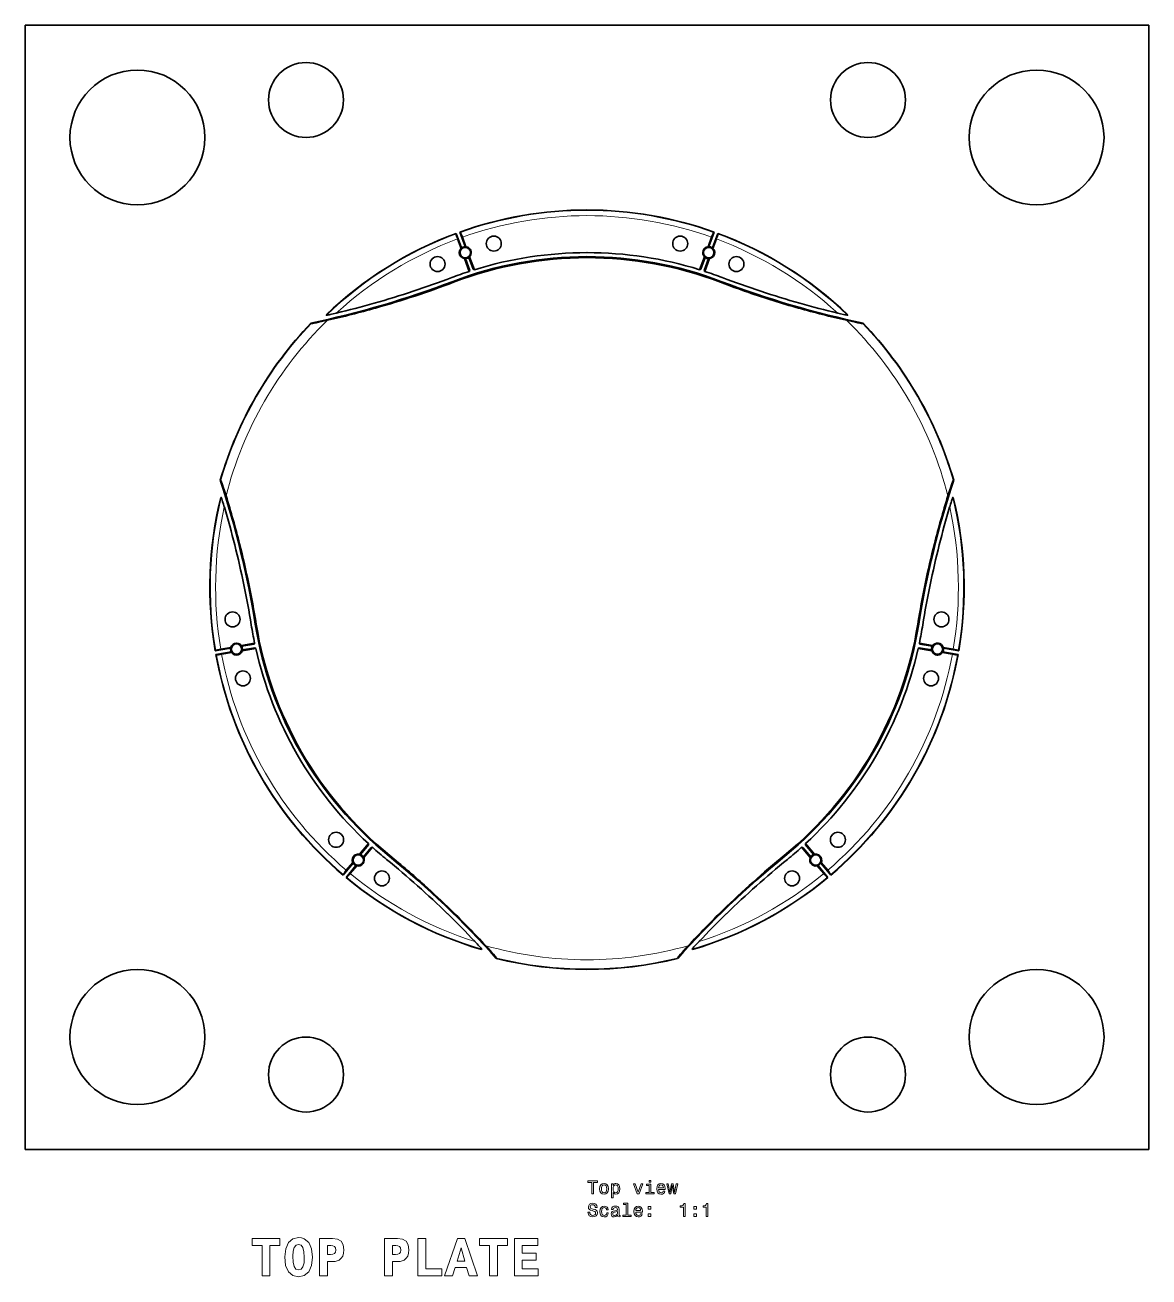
# Model space of a CAD drawing. Extents: x 138 to 926, y 210 to 761.
# Drawn here: x 626.3 to 926.3, y 210.2 to 544.2 of the extents above; entities that cross this region are included whole.
import ezdxf

# ---------------------------------------------------------------- set-up
doc = ezdxf.new("R2010")
doc.units = 0

msp = doc.modelspace()

# ---------------------------------------------------------------- linework, layer by layer
at = {"color": 7, "lineweight": 35}
for p, q in [((626.3, 544.23), (626.3, 244.23)), ((926.3, 544.23), (626.3, 544.23)), ((926.3, 244.23), (926.3, 544.23)), ((926.3, 244.23), (626.3, 244.23))]:
    msp.add_line(p, q, dxfattribs=at)
at = {"color": 7, "lineweight": 35, "ltscale": 0.004681}
for p, q in [((741.32, 488.48), (741.4, 488.65)), ((811.28, 488.48), (811.2, 488.65)), ((677.19, 377.39), (677.08, 377.24)), ((875.41, 377.39), (875.52, 377.24)), ((711.2, 317.62), (711.21, 317.44)), ((841.4, 317.62), (841.39, 317.44)), ((712.17, 316.81), (711.98, 316.79)), ((840.43, 316.81), (840.62, 316.79))]:
    msp.add_line(p, q, dxfattribs=at)
at = {"color": 7, "lineweight": 35, "ltscale": 0.103541}
for p, q in [((741.4, 488.65), (742.82, 484.75)), ((808.84, 485.1), (810.26, 488.99)), ((811.2, 488.65), (809.78, 484.75)), ((677.08, 377.24), (681.16, 377.96)), ((875.52, 377.24), (871.44, 377.96)), ((681.33, 376.97), (677.25, 376.25)), ((871.27, 376.97), (875.35, 376.25)), ((711.98, 316.79), (714.64, 319.97)), ((840.62, 316.79), (837.96, 319.97))]:
    msp.add_line(p, q, dxfattribs=at)
at = {"color": 7, "lineweight": 35, "ltscale": 0.004682}
for p, q in [((742.51, 488.91), (742.34, 488.99)), ((810.09, 488.91), (810.26, 488.99)), ((677.41, 376.15), (677.25, 376.25)), ((875.19, 376.15), (875.35, 376.25))]:
    msp.add_line(p, q, dxfattribs=at)
at = {"color": 7, "lineweight": 35, "ltscale": 0.10354}
for p, q in [((743.76, 485.1), (742.34, 488.99)), ((713.88, 320.61), (711.21, 317.44)), ((838.72, 320.61), (841.39, 317.44))]:
    msp.add_line(p, q, dxfattribs=at)
at = {"color": 7, "lineweight": 35, "ltscale": 0.067284}
for p, q in [((742.67, 484.62), (741.76, 487.15)), ((743.96, 485.09), (743.03, 487.61)), ((808.64, 485.09), (809.57, 487.61)), ((809.93, 484.62), (810.84, 487.15)), ((681.44, 376.8), (678.79, 376.35)), ((871.16, 376.8), (873.81, 376.35)), ((713.78, 320.79), (712.06, 318.72)), ((838.82, 320.79), (840.54, 318.72)), ((714.83, 319.9), (713.09, 317.85)), ((837.77, 319.9), (839.51, 317.85))]:
    msp.add_line(p, q, dxfattribs=at)
at = {"color": 7, "lineweight": 35, "ltscale": 0.09027}
for p, q in [((744.86, 478.51), (743.64, 481.91)), ((807.74, 478.51), (808.96, 481.91))]:
    msp.add_line(p, q, dxfattribs=at)
at = {"color": 7, "lineweight": 35, "ltscale": 0.082999}
for p, q in [((743.86, 481.9), (744.99, 478.78)), ((808.74, 481.9), (807.61, 478.78)), ((684.15, 378.49), (687.42, 379.06)), ((868.45, 378.49), (865.18, 379.06)), ((716.6, 322.3), (718.73, 324.84)), ((836.01, 322.3), (833.87, 324.84))]:
    msp.add_line(p, q, dxfattribs=at)
at = {"color": 7, "lineweight": 35, "ltscale": 0.084011}
for p, q in [((745.95, 479.08), (744.8, 482.24)), ((806.65, 479.08), (807.8, 482.24)), ((687.64, 378.08), (684.33, 377.5)), ((864.96, 378.08), (868.27, 377.5))]:
    msp.add_line(p, q, dxfattribs=at)
at = {"color": 7, "lineweight": 35, "ltscale": 0.09173}
for p, q in [((746.23, 478.94), (744.96, 482.39)), ((806.37, 478.94), (807.64, 482.39)), ((717.97, 325.83), (715.62, 323)), ((834.63, 325.83), (836.98, 323))]:
    msp.add_line(p, q, dxfattribs=at)
at = {"color": 7, "lineweight": 35, "ltscale": 0.007533}
for p, q in [((744.99, 478.78), (744.86, 478.51)), ((807.61, 478.78), (807.74, 478.51)), ((687.42, 379.06), (687.59, 379.31)), ((865.18, 379.06), (865.01, 379.31)), ((718.73, 324.84), (719.03, 324.86)), ((833.87, 324.84), (833.57, 324.86))]:
    msp.add_line(p, q, dxfattribs=at)
at = {"color": 7, "lineweight": 35, "ltscale": 0.007855}
for p, q in [((746.23, 478.94), (745.95, 479.08)), ((806.37, 478.94), (806.65, 479.08))]:
    msp.add_line(p, q, dxfattribs=at)
at = {"color": 7, "lineweight": 13, "ltscale": 0.006401}
for p, q in [((740.58, 475.84), (740.67, 475.6)), ((811.93, 475.6), (812.02, 475.84)), ((723.48, 322.48), (723.64, 322.68)), ((828.96, 322.68), (829.12, 322.48))]:
    msp.add_line(p, q, dxfattribs=at)
at = {"color": 7, "lineweight": 35, "ltscale": 0.003479}
for p, q in [((702.62, 464.71), (702.69, 464.59)), ((849.98, 464.71), (849.91, 464.59)), ((678.42, 422.79), (678.56, 422.79)), ((874.18, 422.79), (874.04, 422.79)), ((752.1, 295.18), (752.17, 295.3)), ((800.5, 295.18), (800.43, 295.3))]:
    msp.add_line(p, q, dxfattribs=at)
at = {"color": 7, "lineweight": 35, "ltscale": 0.003425}
for p, q in [((706.67, 466.93), (706.74, 466.81)), ((845.93, 466.93), (845.86, 466.81))]:
    msp.add_line(p, q, dxfattribs=at)
at = {"color": 7, "lineweight": 35, "ltscale": 0.003426}
for p, q in [((678.53, 418.17), (678.66, 418.18)), ((874.07, 418.17), (873.94, 418.18))]:
    msp.add_line(p, q, dxfattribs=at)
at = {"color": 7, "lineweight": 13, "ltscale": 0.006403}
for p, q in [((688.01, 384.4), (687.76, 384.36)), ((864.84, 384.36), (864.59, 384.4))]:
    msp.add_line(p, q, dxfattribs=at)
at = {"color": 7, "lineweight": 35, "ltscale": 0.067285}
for p, q in [((681.2, 378.16), (678.55, 377.68)), ((871.4, 378.16), (874.05, 377.68))]:
    msp.add_line(p, q, dxfattribs=at)
at = {"color": 7, "lineweight": 35, "ltscale": 0.090269}
for p, q in [((687.59, 379.31), (684.04, 378.67)), ((865.01, 379.31), (868.56, 378.67))]:
    msp.add_line(p, q, dxfattribs=at)
at = {"color": 7, "lineweight": 35, "ltscale": 0.091731}
for p, q in [((687.9, 377.91), (684.28, 377.29)), ((864.7, 377.91), (868.32, 377.29))]:
    msp.add_line(p, q, dxfattribs=at)
at = {"color": 7, "lineweight": 35, "ltscale": 0.007856}
for p, q in [((687.9, 377.91), (687.64, 378.08)), ((864.7, 377.91), (864.96, 378.08)), ((717.97, 325.83), (717.99, 325.51)), ((834.63, 325.83), (834.61, 325.51))]:
    msp.add_line(p, q, dxfattribs=at)
at = {"color": 7, "lineweight": 35, "ltscale": 0.08401}
for p, q in [((717.99, 325.51), (715.83, 322.94)), ((834.61, 325.51), (836.77, 322.94))]:
    msp.add_line(p, q, dxfattribs=at)
at = {"color": 7, "lineweight": 35, "ltscale": 0.090271}
for p, q in [((719.03, 324.86), (716.7, 322.1)), ((833.57, 324.86), (835.9, 322.1))]:
    msp.add_line(p, q, dxfattribs=at)
at = {"color": 7, "lineweight": 35, "ltscale": 0.003424}
for p, q in [((748.15, 297.58), (748.23, 297.7)), ((804.45, 297.58), (804.37, 297.7))]:
    msp.add_line(p, q, dxfattribs=at)
at = {"color": 7, "lineweight": 35}
for points in [[(741.76, 487.15), (741.61, 487.58), (741.48, 487.95), (741.41, 488.15), (741.36, 488.31), (741.33, 488.42), (741.33, 488.45), (741.32, 488.47), (741.32, 488.47), (741.32, 488.48)], [(743.03, 487.61), (742.87, 488.04), (742.73, 488.4), (742.65, 488.6), (742.59, 488.76), (742.54, 488.86), (742.52, 488.89), (742.52, 488.9), (742.51, 488.91), (742.51, 488.91)], [(809.57, 487.61), (809.73, 488.04), (809.87, 488.4), (809.95, 488.6), (810.01, 488.76), (810.06, 488.86), (810.08, 488.89), (810.08, 488.9), (810.09, 488.91), (810.09, 488.91)], [(810.84, 487.15), (810.99, 487.58), (811.12, 487.95), (811.19, 488.15), (811.24, 488.31), (811.27, 488.42), (811.28, 488.45), (811.28, 488.47), (811.28, 488.47), (811.28, 488.48)], [(702.69, 464.59), (702.69, 464.59), (702.69, 464.59), (702.7, 464.59), (702.71, 464.59), (702.76, 464.59), (702.86, 464.6), (703.01, 464.63), (703.2, 464.66), (703.44, 464.71), (704, 464.81), (704.64, 464.94), (705.4, 465.1), (706.19, 465.27), (707.01, 465.45)], [(709.39, 467.38), (708.58, 467.19), (708.14, 467.09), (707.73, 467), (707.44, 466.94), (707.18, 466.88), (706.99, 466.85), (706.84, 466.82), (706.78, 466.81), (706.76, 466.8), (706.74, 466.8), (706.74, 466.8), (706.74, 466.8), (706.74, 466.81)], [(845.86, 466.81), (845.86, 466.8), (845.86, 466.8), (845.86, 466.8), (845.84, 466.8), (845.81, 466.81), (845.7, 466.83), (845.46, 466.88), (845.13, 466.94), (844.75, 467.03), (844, 467.2), (843.21, 467.38)], [(849.91, 464.59), (849.91, 464.59), (849.91, 464.59), (849.9, 464.59), (849.89, 464.59), (849.84, 464.59), (849.74, 464.6), (849.59, 464.63), (849.4, 464.66), (849.16, 464.71), (848.6, 464.81), (847.96, 464.94), (847.2, 465.1), (846.41, 465.27), (845.59, 465.45)], [(678.56, 422.79), (678.56, 422.79), (678.56, 422.79), (678.57, 422.79), (678.57, 422.77), (678.59, 422.73), (678.63, 422.63), (678.68, 422.5), (678.75, 422.31), (678.83, 422.09), (679.02, 421.55), (679.23, 420.93), (679.47, 420.19), (679.72, 419.42), (679.97, 418.62)], [(874.04, 422.79), (874.04, 422.79), (874.04, 422.79), (874.03, 422.79), (874.03, 422.77), (874.01, 422.73), (873.97, 422.63), (873.92, 422.5), (873.85, 422.31), (873.77, 422.09), (873.58, 421.55), (873.37, 420.93), (873.13, 420.19), (872.88, 419.42), (872.63, 418.62)], [(678.66, 418.18), (678.66, 418.18), (678.67, 418.18), (678.67, 418.18), (678.67, 418.16), (678.69, 418.13), (678.72, 418.03), (678.81, 417.79), (678.91, 417.47), (679.03, 417.1), (679.26, 416.38), (679.49, 415.59)], [(873.11, 415.59), (873.35, 416.39), (873.48, 416.82), (873.61, 417.23), (873.7, 417.51), (873.78, 417.75), (873.85, 417.94), (873.89, 418.08), (873.92, 418.14), (873.93, 418.16), (873.93, 418.18), (873.94, 418.18), (873.94, 418.18), (873.94, 418.18)], [(678.55, 377.68), (678.11, 377.59), (677.72, 377.52), (677.51, 377.48), (677.35, 377.44), (677.24, 377.41), (677.21, 377.4), (677.2, 377.4), (677.19, 377.39), (677.19, 377.39)], [(874.05, 377.68), (874.49, 377.59), (874.88, 377.52), (875.09, 377.48), (875.25, 377.44), (875.36, 377.41), (875.39, 377.4), (875.4, 377.4), (875.41, 377.39), (875.41, 377.39)], [(678.79, 376.35), (678.34, 376.27), (677.95, 376.21), (677.74, 376.18), (677.58, 376.16), (677.47, 376.15), (677.43, 376.15), (677.42, 376.15), (677.41, 376.15), (677.41, 376.15)], [(873.81, 376.35), (874.26, 376.27), (874.65, 376.21), (874.86, 376.18), (875.02, 376.16), (875.13, 376.15), (875.17, 376.15), (875.18, 376.15), (875.19, 376.15), (875.19, 376.15)], [(712.06, 318.72), (711.77, 318.37), (711.53, 318.06), (711.39, 317.9), (711.29, 317.76), (711.23, 317.67), (711.21, 317.64), (711.2, 317.63), (711.2, 317.63), (711.2, 317.62)], [(713.09, 317.85), (712.8, 317.51), (712.54, 317.21), (712.4, 317.05), (712.29, 316.93), (712.21, 316.85), (712.18, 316.82), (712.17, 316.82), (712.17, 316.81), (712.17, 316.81)], [(839.51, 317.85), (839.8, 317.51), (840.06, 317.21), (840.2, 317.05), (840.31, 316.93), (840.39, 316.85), (840.42, 316.82), (840.43, 316.82), (840.43, 316.81), (840.43, 316.81)], [(840.54, 318.72), (840.83, 318.37), (841.07, 318.06), (841.21, 317.9), (841.31, 317.76), (841.37, 317.67), (841.39, 317.64), (841.4, 317.63), (841.4, 317.63), (841.4, 317.62)], [(746.4, 299.7), (746.97, 299.1), (747.28, 298.77), (747.56, 298.45), (747.76, 298.24), (747.93, 298.04), (748.07, 297.89), (748.16, 297.78), (748.2, 297.73), (748.22, 297.71), (748.23, 297.7), (748.23, 297.7), (748.23, 297.7), (748.23, 297.7)], [(752.17, 295.3), (752.17, 295.3), (752.17, 295.3), (752.17, 295.31), (752.16, 295.32), (752.13, 295.36), (752.07, 295.44), (751.98, 295.55), (751.85, 295.71), (751.69, 295.89), (751.32, 296.32), (750.89, 296.81), (750.37, 297.38), (749.83, 297.99), (749.26, 298.6)], [(800.43, 295.3), (800.43, 295.3), (800.43, 295.3), (800.43, 295.31), (800.44, 295.32), (800.47, 295.36), (800.53, 295.44), (800.62, 295.55), (800.75, 295.71), (800.91, 295.89), (801.28, 296.32), (801.71, 296.81), (802.23, 297.38), (802.77, 297.99), (803.34, 298.6)], [(804.37, 297.7), (804.37, 297.7), (804.37, 297.7), (804.38, 297.7), (804.38, 297.71), (804.4, 297.74), (804.47, 297.82), (804.64, 298.01), (804.86, 298.26), (805.12, 298.55), (805.64, 299.11), (806.2, 299.7)]]:
    msp.add_lwpolyline(points, dxfattribs=at)
at = {"color": 7, "lineweight": 13}
for points in [[(777.59, 232.37), (778.05, 232.37), (778.05, 235.45), (779.11, 235.45), (779.11, 235.87), (776.52, 235.87), (776.52, 235.45), (777.59, 235.45)], [(779.68, 233.72), (779.76, 233.11), (779.99, 232.65), (780.36, 232.37), (780.85, 232.27), (781.34, 232.37), (781.71, 232.65), (781.94, 233.1), (782.03, 233.72), (781.94, 234.34), (781.71, 234.8), (781.34, 235.07), (780.85, 235.17), (780.36, 235.07), (779.99, 234.79), (779.76, 234.34)], [(780.13, 233.73), (780.18, 234.18), (780.32, 234.51), (780.55, 234.71), (780.85, 234.78), (781.16, 234.71), (781.38, 234.51), (781.52, 234.18), (781.58, 233.73), (781.52, 233.27), (781.38, 232.93), (781.16, 232.73), (780.85, 232.67), (780.55, 232.73), (780.32, 232.93), (780.18, 233.27)], [(783.26, 234.66), (783.26, 235.08), (782.82, 235.08), (782.82, 231.32), (783.26, 231.32), (783.26, 232.78), (783.42, 232.55), (783.6, 232.39), (784.04, 232.27), (784.47, 232.37), (784.8, 232.66), (785.01, 233.11), (785.1, 233.73), (785.01, 234.34), (784.8, 234.79), (784.47, 235.07), (784.04, 235.17), (783.8, 235.14), (783.59, 235.05), (783.42, 234.89)], [(783.97, 232.67), (783.67, 232.74), (783.45, 232.94), (783.32, 233.27), (783.27, 233.73), (783.32, 234.18), (783.45, 234.51), (783.67, 234.7), (783.97, 234.78), (784.24, 234.7), (784.46, 234.5), (784.59, 234.18), (784.64, 233.73), (784.59, 233.27), (784.46, 232.94), (784.24, 232.74)], [(789.73, 232.37), (790.2, 232.37), (791.19, 235.08), (790.73, 235.08), (789.97, 232.89), (789.19, 235.08), (788.73, 235.08)], [(793.31, 232.74), (793.31, 234.99), (792.17, 234.99), (792.17, 234.61), (792.87, 234.61), (792.87, 232.74), (791.96, 232.74), (791.96, 232.37), (794.23, 232.37), (794.23, 232.74)], [(793.33, 235.99), (792.86, 235.99), (792.86, 235.49), (793.33, 235.49)], [(795.38, 233.6), (797.15, 233.6), (797.16, 233.8), (797.08, 234.38), (796.86, 234.82), (796.5, 235.08), (796.03, 235.17), (795.58, 235.07), (795.22, 234.79), (795, 234.33), (794.91, 233.73), (794.99, 233.11), (795.22, 232.65), (795.57, 232.37), (796.02, 232.27), (796.41, 232.34), (796.74, 232.51), (796.97, 232.78), (797.11, 233.15), (796.67, 233.15), (796.58, 232.94), (796.45, 232.79), (796.07, 232.67), (795.79, 232.73), (795.57, 232.9), (795.43, 233.19), (795.38, 233.58)], [(795.38, 233.97), (795.43, 234.32), (795.57, 234.57), (795.78, 234.73), (796.05, 234.79), (796.32, 234.73), (796.52, 234.57), (796.65, 234.32), (796.7, 233.97)], [(798.67, 232.37), (799.07, 234.67), (799.47, 232.37), (799.9, 232.37), (800.56, 235.08), (800.13, 235.08), (799.69, 232.78), (799.29, 235.08), (798.85, 235.08), (798.45, 232.78), (798, 235.08), (797.58, 235.08), (798.24, 232.37)], [(777.02, 227.48), (776.56, 227.48), (776.66, 226.94), (776.92, 226.55), (777.3, 226.31), (777.83, 226.23), (778.35, 226.31), (778.74, 226.53), (778.98, 226.88), (779.07, 227.34), (779, 227.75), (778.79, 228.02), (778.44, 228.19), (777.98, 228.33), (777.59, 228.42), (777.33, 228.53), (777.19, 228.69), (777.14, 228.95), (777.19, 229.17), (777.32, 229.34), (777.52, 229.46), (777.8, 229.5), (778.08, 229.45), (778.3, 229.31), (778.45, 229.09), (778.52, 228.78), (778.98, 228.78), (778.98, 228.79), (778.9, 229.26), (778.66, 229.62), (778.29, 229.84), (777.78, 229.91), (777.33, 229.84), (776.98, 229.63), (776.75, 229.3), (776.67, 228.87), (776.73, 228.5), (776.93, 228.24), (777.23, 228.07), (777.64, 227.94), (778.05, 227.82), (778.36, 227.71), (778.54, 227.55), (778.61, 227.29), (778.55, 227.02), (778.39, 226.82), (778.16, 226.69), (777.85, 226.65), (777.51, 226.71), (777.24, 226.87), (777.08, 227.13)], [(781.54, 228.13), (781.97, 228.13), (781.88, 228.54), (781.67, 228.85), (781.33, 229.05), (780.89, 229.13), (780.41, 229.03), (780.04, 228.74), (779.81, 228.28), (779.72, 227.67), (779.8, 227.06), (780.03, 226.61), (780.39, 226.32), (780.87, 226.23), (781.31, 226.3), (781.65, 226.51), (781.88, 226.85), (781.98, 227.29), (781.56, 227.29), (781.48, 227.01), (781.34, 226.8), (781.14, 226.67), (780.89, 226.63), (780.58, 226.69), (780.36, 226.89), (780.22, 227.22), (780.18, 227.68), (780.22, 228.14), (780.36, 228.47), (780.59, 228.67), (780.89, 228.74), (781.15, 228.69), (781.35, 228.58), (781.48, 228.39)], [(784.46, 226.68), (784.46, 226.66), (784.48, 226.49), (784.56, 226.37), (784.87, 226.27), (785.12, 226.31), (785.12, 226.66), (785.01, 226.64), (784.87, 226.71), (784.85, 226.91), (784.85, 228.31), (784.79, 228.67), (784.61, 228.92), (784.3, 229.07), (783.87, 229.13), (783.45, 229.07), (783.13, 228.89), (782.94, 228.63), (782.87, 228.27), (782.87, 228.24), (783.27, 228.24), (783.31, 228.46), (783.42, 228.61), (783.6, 228.7), (783.85, 228.73), (784.1, 228.71), (784.28, 228.63), (784.38, 228.5), (784.42, 228.32), (784.4, 228.11), (784.32, 228), (784.12, 227.95), (783.74, 227.91), (783.31, 227.82), (783, 227.66), (782.82, 227.41), (782.76, 227.03), (782.81, 226.7), (782.97, 226.45), (783.22, 226.3), (783.57, 226.24), (784.04, 226.35)], [(784.4, 227.27), (784.34, 227.01), (784.18, 226.81), (783.94, 226.68), (783.64, 226.63), (783.45, 226.66), (783.32, 226.74), (783.23, 226.88), (783.2, 227.07), (783.22, 227.25), (783.31, 227.38), (783.63, 227.52), (784.04, 227.58), (784.4, 227.7)], [(786.76, 229.57), (786.76, 226.7), (785.85, 226.7), (785.85, 226.32), (788.12, 226.32), (788.12, 226.7), (787.21, 226.7), (787.21, 229.94), (786.07, 229.94), (786.07, 229.57)], [(789.31, 227.55), (791.08, 227.55), (791.09, 227.76), (791.01, 228.34), (790.78, 228.77), (790.43, 229.03), (789.96, 229.13), (789.5, 229.03), (789.15, 228.74), (788.92, 228.28), (788.84, 227.68), (788.92, 227.06), (789.15, 226.61), (789.49, 226.32), (789.95, 226.23), (790.34, 226.29), (790.66, 226.46), (790.9, 226.74), (791.04, 227.1), (790.6, 227.1), (790.51, 226.9), (790.38, 226.75), (790, 226.63), (789.72, 226.68), (789.5, 226.86), (789.36, 227.14), (789.31, 227.53)], [(789.31, 227.92), (789.36, 228.27), (789.5, 228.53), (789.71, 228.68), (789.98, 228.74), (790.24, 228.68), (790.45, 228.53), (790.58, 228.27), (790.62, 227.92)], [(792.65, 228.28), (793.35, 228.28), (793.35, 229.03), (792.65, 229.03)], [(802.02, 226.32), (802.47, 226.32), (802.47, 229.85), (802.13, 229.85), (802.04, 229.54), (801.86, 229.33), (801.58, 229.21), (801.2, 229.17), (801.2, 228.81), (802.02, 228.81)], [(804.79, 228.28), (805.49, 228.28), (805.49, 229.03), (804.79, 229.03)], [(808.09, 226.32), (808.55, 226.32), (808.55, 229.85), (808.2, 229.85), (808.11, 229.54), (807.93, 229.33), (807.65, 229.21), (807.27, 229.17), (807.27, 228.81), (808.09, 228.81)], [(792.65, 226.32), (793.35, 226.32), (793.35, 227.07), (792.65, 227.07)], [(804.79, 226.32), (805.49, 226.32), (805.49, 227.07), (804.79, 227.07)], [(689.59, 218.6), (689.59, 210.5), (691.67, 210.5), (691.67, 218.6), (694.33, 218.6), (694.33, 220.5), (686.93, 220.5), (686.93, 218.6)], [(695.61, 215.6), (695.85, 213.29), (696.6, 211.61), (697.77, 210.57), (699.31, 210.22), (700.82, 210.57), (702.01, 211.59), (702.74, 213.25), (703.01, 215.5), (702.74, 217.73), (702.42, 218.64), (702.01, 219.39), (700.82, 220.41), (700.1, 220.67), (699.31, 220.77), (697.78, 220.41), (696.62, 219.4), (695.87, 217.77)], [(704.9, 220.5), (704.9, 210.5), (707.01, 210.5), (707.01, 214.33), (707.71, 214.33), (709.07, 214.37), (710.13, 214.73), (710.71, 215.21), (711.11, 215.81), (711.33, 216.55), (711.42, 217.46), (711.21, 218.78), (710.65, 219.73), (709.7, 220.3), (708.38, 220.5)], [(722.25, 220.5), (722.25, 210.5), (724.35, 210.5), (724.35, 214.33), (725.06, 214.33), (726.42, 214.37), (727.48, 214.73), (728.06, 215.21), (728.46, 215.81), (728.68, 216.55), (728.76, 217.46), (728.56, 218.78), (728, 219.73), (727.05, 220.3), (725.72, 220.5)], [(737.57, 210.5), (737.57, 212.4), (733.25, 212.4), (733.25, 220.5), (731.14, 220.5), (731.14, 210.5)], [(741.69, 220.5), (738.3, 210.5), (740.42, 210.5), (741.1, 212.79), (744.18, 212.79), (744.89, 210.5), (747.05, 210.5), (743.68, 220.5)], [(750.31, 218.6), (750.31, 210.5), (752.4, 210.5), (752.4, 218.6), (755.05, 218.6), (755.05, 220.5), (747.65, 220.5), (747.65, 218.6)], [(756.92, 220.5), (756.92, 210.5), (763.27, 210.5), (763.27, 212.4), (758.99, 212.4), (758.99, 214.69), (762.73, 214.69), (762.73, 216.61), (758.99, 216.61), (758.99, 218.6), (763.16, 218.6), (763.16, 220.5)], [(699.31, 218.91), (699.99, 218.7), (700.46, 218.05), (700.75, 216.97), (700.85, 215.47), (700.77, 213.98), (700.49, 212.95), (700.02, 212.31), (699.34, 212.11), (698.61, 212.33), (698.12, 213), (697.84, 214.14), (697.76, 215.74), (697.86, 217.11), (698.16, 218.11), (698.65, 218.7)], [(707.93, 218.6), (708.5, 218.54), (708.92, 218.35), (709.18, 217.99), (709.27, 217.41), (709.17, 216.82), (708.91, 216.46), (708.46, 216.28), (707.87, 216.23), (707.01, 216.23), (707.01, 218.6)], [(725.28, 218.6), (725.85, 218.54), (726.27, 218.35), (726.53, 217.99), (726.62, 217.41), (726.52, 216.82), (726.26, 216.46), (725.81, 216.28), (725.22, 216.23), (724.35, 216.23), (724.35, 218.6)], [(742.67, 218), (743.66, 214.47), (741.65, 214.47)]]:
    msp.add_lwpolyline(points, close=True, dxfattribs=at)
at = {"color": 7, "lineweight": 35}
for centre, radius in [((656.3, 514.23), 18), ((701.3, 524.23), 10), ((851.3, 524.23), 10), ((896.3, 514.23), 18), ((751.43, 485.91), 2), ((801.17, 485.91), 2), ((743.81, 483.5), 1.39), ((808.79, 483.5), 1.39), ((736.41, 480.45), 2), ((816.19, 480.45), 2), ((681.69, 385.66), 2), ((870.91, 385.66), 2), ((682.74, 377.73), 1.39), ((869.86, 377.73), 1.39), ((684.46, 369.92), 2), ((868.14, 369.92), 2), ((709.33, 326.85), 2), ((843.27, 326.85), 2), ((715.24, 321.45), 1.39), ((837.36, 321.45), 1.39), ((721.57, 316.57), 2), ((831.03, 316.57), 2), ((656.3, 274.23), 18), ((896.3, 274.23), 18), ((701.3, 264.23), 10), ((851.3, 264.23), 10)]:
    msp.add_circle(centre, radius, dxfattribs=at)
for centre, radius, start, end in [((776.3, 394.23), 100.66, 70.2846, 109.7154), ((776.3, 394.23), 100.66, 110.2846, 133.763), ((776.3, 394.23), 100.66, 46.237, 69.7154), ((743.81, 483.5), 1.6, 91.79, 264.0283), ((743.81, 483.5), 1.6, 360, 91.7902), ((808.79, 483.5), 1.6, 275.9718, 183.0617), ((776.3, 382.23), 100.2, 69.1131, 110.8869), ((776.3, 382.17), 100, 69.1249, 110.8751), ((743.81, 483.5), 1.6, 264.0282, 271.79), ((743.81, 483.5), 1.6, 271.79, 0.0001), ((776.31, 382.1), 101.4, 90.0054, 107.2564), ((776.3, 382.17), 101.34, 72.7383, 90), ((808.79, 483.5), 1.6, 183.0617, 275.9718), ((776.3, 382.17), 101.34, 108.073, 110.875), ((776.3, 382.17), 101.34, 69.125, 71.927), ((651.52, 709.23), 249.8, 281.8052, 290.8869), ((653, 705.48), 244.68, 285.7707, 290.8751), ((653.01, 705.47), 246.01, 285.771, 290.8751), ((899.59, 705.47), 246.01, 249.1249, 250.9493), ((901.08, 709.23), 249.8, 249.1131, 258.1948), ((899.6, 705.48), 244.68, 249.1249, 254.2293), ((899.59, 705.45), 246, 250.9492, 254.2291), ((653.01, 705.44), 245.98, 282.6795, 285.771), ((653.01, 705.45), 244.66, 283.3237, 285.7707), ((899.59, 705.44), 245.98, 254.229, 257.3205), ((899.59, 705.45), 244.66, 254.2293, 256.6763), ((776.3, 394.23), 101.96, 136.2697, 163.7303), ((776.3, 394.23), 101.96, 16.2697, 43.7303), ((441.11, 344.79), 249.8, 9.1131, 18.1949), ((1111.49, 344.79), 249.8, 161.8051, 170.8869), ((776.3, 394.23), 100.66, 166.237, 189.7154), ((445.14, 345.39), 245.98, 14.229, 17.3205), ((1107.46, 345.39), 245.98, 162.6795, 165.771), ((776.3, 394.23), 100.66, 350.2846, 13.763), ((445.13, 345.39), 244.66, 14.2293, 16.6763), ((1107.47, 345.39), 244.66, 163.3237, 165.7707), ((445.1, 345.38), 244.68, 9.1249, 14.2293), ((445.11, 345.38), 246.01, 9.1249, 14.229), ((1107.49, 345.38), 246.01, 165.771, 170.8751), ((1107.5, 345.38), 244.68, 165.7707, 170.875), ((786.74, 400.26), 101.34, 189.125, 191.927), ((786.69, 400.23), 100.2, 189.1131, 230.887), ((786.74, 400.26), 100, 189.1249, 230.8751), ((765.86, 400.26), 100, 309.1249, 350.8751), ((765.91, 400.23), 100.2, 309.1131, 350.8869), ((765.86, 400.26), 101.34, 348.073, 350.875), ((682.74, 377.73), 1.6, 164.5557, 303.0617), ((682.74, 377.73), 1.6, 303.0617, 164.5558), ((786.74, 400.26), 101.34, 192.7383, 227.2617), ((765.86, 400.26), 101.34, 312.7383, 347.2617), ((869.86, 377.73), 1.6, 151.79, 240.0001), ((869.86, 377.73), 1.6, 15.4443, 151.7901), ((869.86, 377.73), 1.6, 331.79, 15.4443), ((776.3, 394.23), 100.66, 190.2846, 229.7154), ((776.3, 394.23), 100.66, 310.2846, 349.7154), ((869.86, 377.73), 1.6, 240, 331.7902), ((786.74, 400.26), 101.34, 228.073, 230.875), ((765.86, 400.26), 101.34, 309.125, 311.927), ((715.24, 321.45), 1.6, 120, 211.7902), ((715.24, 321.45), 1.6, 31.79, 120.0001), ((715.24, 321.45), 1.6, 255.4443, 31.7901), ((568.4, 131.82), 244.68, 45.7707, 50.8751), ((565.89, 128.66), 249.8, 41.8051, 50.8869), ((568.41, 131.84), 246, 48.0401, 50.8751), ((986.71, 128.66), 249.8, 129.113, 138.1948), ((984.19, 131.83), 246.01, 129.1249, 134.229), ((984.2, 131.82), 244.68, 129.1249, 134.2293), ((837.36, 321.45), 1.6, 63.0617, 284.5558), ((837.36, 321.45), 1.6, 284.5557, 63.0617), ((715.24, 321.45), 1.6, 211.79, 255.4443), ((776.3, 394.23), 100.66, 230.2846, 253.763), ((568.41, 131.83), 246.01, 45.7709, 48.0401), ((776.3, 394.23), 100.66, 286.237, 309.7154), ((568.43, 131.85), 245.98, 42.6795, 45.771), ((984.17, 131.85), 245.98, 134.229, 137.3205), ((568.42, 131.84), 244.66, 43.3237, 45.7707), ((984.18, 131.84), 244.66, 134.2293, 136.6763), ((776.3, 394.23), 101.96, 256.2697, 283.7303)]:
    msp.add_arc(centre, radius, start, end, dxfattribs=at)
at = {"color": 7, "lineweight": 13}
for radius, start, end in [(100.53, 70.3602, 109.6398), (99.14, 70.3899, 109.6101), (100.53, 110.3602, 133.7838), (100.53, 46.2162, 69.6398), (99.14, 110.3899, 132.4472), (99.14, 47.5528, 69.6101), (101.83, 136.2929, 163.7071), (99.37, 134.2116, 165.7884), (99.37, 14.2116, 45.7884), (101.83, 16.2929, 43.7071), (100.53, 166.2162, 189.6398), (100.53, 350.3602, 13.7838), (99.14, 167.5528, 189.6101), (99.14, 350.3899, 12.4472), (100.53, 190.3602, 229.6398), (99.14, 190.3899, 229.6101), (99.14, 310.3899, 349.6101), (100.53, 310.3602, 349.6398), (99.14, 230.3899, 252.4472), (99.14, 287.5528, 309.6101), (100.53, 230.3602, 253.7838), (100.53, 286.2162, 309.6398), (99.37, 254.2116, 285.7884), (101.83, 256.2929, 283.7071)]:
    msp.add_arc((776.3, 394.23), radius, start, end, dxfattribs=at)

doc.saveas('drawing.dxf')
